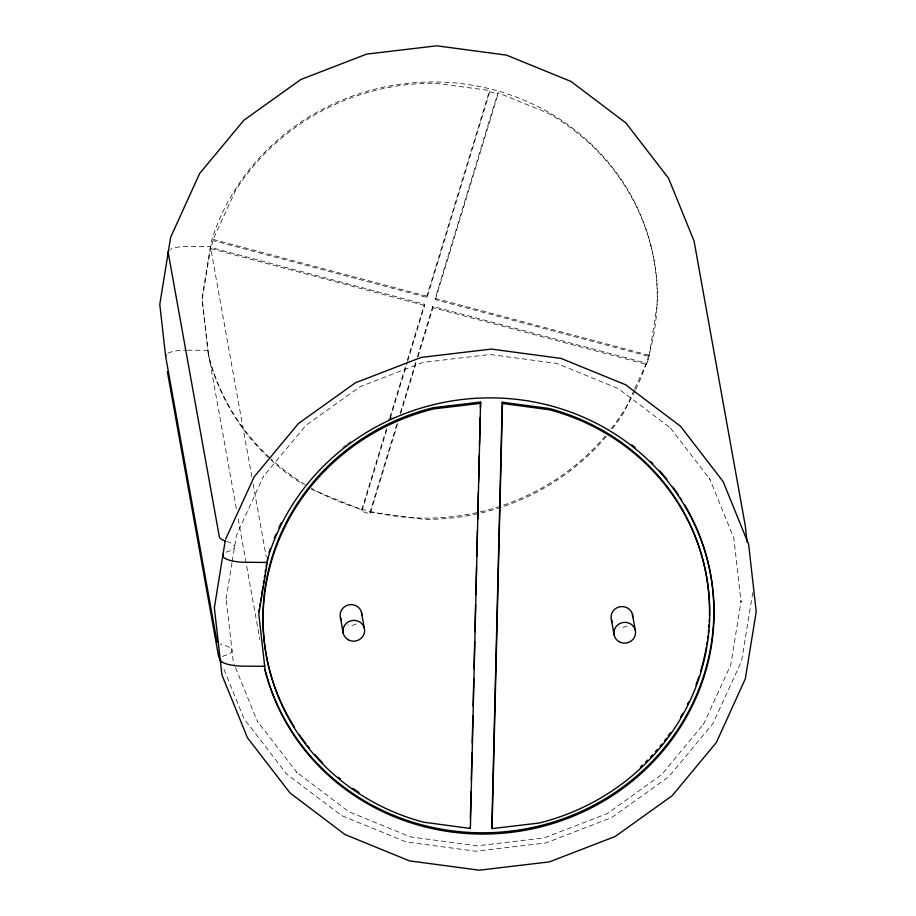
<?xml version="1.0" encoding="UTF-8"?>
<svg xmlns="http://www.w3.org/2000/svg" width="916" height="916" viewBox="0 0 916 916"><rect width="100%" height="100%" fill="white"/><g stroke="black" fill="none" stroke-linecap="round" stroke-linejoin="round"><path stroke-width="0.69" stroke-dasharray="4.58 3.44" d="M407.631 361.316L424.646 305.463L424.429 304.204L210.691 247.412L202.218 299.647L208.585 356.152A227.958 217.768 -10.2 0 0 302.864 484.255M424.646 305.463L210.909 248.671L213.13 239.408L235.389 190.826A227.958 217.768 -10.2 0 1 435.157 83.219L489.556 90.489L489.785 91.76L427.096 297.46L213.359 240.668M231.977 562.768L226.069 599.224L226.115 598.297L233.317 662.222L234.897 666.115M232.206 561.371L236.42 535.379L263.625 476.011L263.258 476.618L305.566 425.654L360.022 386.712L422.929 362.438L489.98 354.481L556.63 363.4L618.323 388.579L670.844 428.299L670.237 427.806L709.934 479.251L709.579 478.427L733.842 538.116L741.044 602.03L741.09 601.114L730.739 664.959L703.534 724.316L703.9 723.709L661.592 774.673L607.136 813.626L544.23 837.9L477.179 845.846L410.528 836.926L348.836 811.748L296.315 772.028L296.921 772.52L257.224 721.087L257.579 721.911L235.423 667.409M649.146 356.45L657.39 302.944A227.958 217.768 -10.2 0 0 548.237 113.252L497.88 92.699L435.192 298.398L435.409 299.669L649.146 356.45L646.707 364.465L432.97 307.673L432.741 306.413L646.478 363.194L646.707 364.465M752.815 592.652L741.513 661.226L712.992 723.48L668.737 776.791L611.762 817.53L545.959 842.926L475.816 851.239L406.097 841.918L341.565 815.572L286.616 774.02L244.057 718.808L223.309 667.764M397.681 423.467L370.282 513.372L365.965 512.788L361.957 511.162L361.728 509.891L386.644 428.161M389.964 417.261L405.742 365.495M407.402 360.045L424.429 304.204M427.096 297.46L426.867 296.189L489.556 90.489M361.957 511.162L387.285 428.07M390.193 418.532L407.219 362.679M370.282 513.372L370.053 512.113L397.04 423.558M400.361 412.669L415.727 362.267M417.387 356.816L432.741 306.413M400.59 413.929L416.368 362.163M418.028 356.713L432.97 307.673M435.409 299.669L498.109 93.97L497.88 92.699M634.181 390.044L624.22 411.776A227.958 217.768 -10.2 0 1 612.037 429.215M634.765 388.762L646.478 363.194M187.528 350.221L207.852 350.37L236.649 510.441M489.785 91.76L498.109 93.97M370.053 512.113L424.452 519.383A227.958 217.768 -10.2 0 0 606.644 435.924M213.13 239.408L426.867 296.189M435.192 298.398L648.929 355.19M311.383 489.35L361.728 509.891M650.795 245.179L651.024 246.45M210.691 247.412L210.909 248.671M251.843 476.858L210.405 246.519L188.73 246.358A21.709 6.298 1.4 0 0 170.525 249.381M253.114 483.877L266.258 556.962M238.171 518.868L259.915 639.734M635.67 389.506A227.958 217.768 -10.2 0 0 510.201 94.875A227.958 217.768 -10.2 0 0 211.138 241.996L201.989 298.387L208.585 356.152M635.051 390.788A227.958 217.768 -10.2 0 1 610.926 429.077M605.487 435.764A227.958 217.768 -10.2 0 1 311.154 488.079M305.051 484.484A227.958 217.768 -10.2 0 1 270.964 458.882M269.922 457.931A227.958 217.768 -10.2 0 1 208.367 354.893M222.542 656.52A21.709 6.298 1.4 0 1 225.76 655.238A24.343 7.065 1.4 0 0 223.951 645.219A21.709 6.298 1.4 0 1 220.275 643.879M167.971 353.233A21.709 6.298 1.4 0 1 186.177 350.21M342.859 447.477A227.958 217.768 -10.2 0 1 346.202 444.878M347.324 444.031A227.958 217.768 -10.2 0 1 350.748 441.501M388.35 419.299A227.958 217.768 -10.2 0 1 392.22 417.524M226.023 552.211A21.709 6.298 1.4 0 1 228.302 551.386A24.343 7.065 1.4 0 0 226.504 541.367M356.152 624.014A10.855 10.374 -10.2 0 1 347.908 624.998M627.082 625.983A10.855 10.374 -10.2 0 1 618.838 626.956"/><path stroke-width="1.37" d="M470.355 818.629L471.019 791.527M471.293 780.111L471.958 752.998M472.209 743.013L472.874 715.911M473.114 705.927L473.778 678.813M474.03 668.829L474.694 641.727M474.935 631.742L475.599 604.64M475.851 594.644L476.549 566.111M476.789 556.126L477.419 530.456M477.705 519.04L478.37 491.938M478.61 481.942L479.274 454.84M479.526 444.855L480.19 417.753M480.431 407.757L480.579 402.055L433.486 407.643A223.619 213.623 -10.2 0 0 294.551 727.441M480.797 403.315L433.715 408.902A223.619 213.623 -10.2 0 0 263.167 614.35A223.619 213.623 -10.2 0 0 423.57 822.19L470.366 828.453L480.579 402.055M502.254 402.216L491.812 827.343L492.041 828.602L539.135 823.026A223.619 213.623 -10.2 0 0 709.671 617.579A223.619 213.623 -10.2 0 0 549.279 409.738L502.472 403.475L502.254 402.216L549.05 408.479A223.619 213.623 -10.2 0 1 709.442 616.319M492.041 828.602L502.472 403.475M225.233 540.555L214.355 607.686L221.935 674.943L247.457 737.758L290.029 792.981L344.977 834.533L409.509 860.868L479.228 870.2L549.371 861.887L615.174 836.491L672.149 795.752L716.404 742.441L745.338 678.733L756.215 611.613L748.635 544.344L723.113 481.53L680.542 426.306L625.594 384.754L561.061 358.419L491.342 349.088L421.2 357.4L355.397 382.796L298.421 423.535L254.167 476.858L225.645 539.1M258.839 611.648L259.285 608.842M259.743 606.037L260.201 603.232M260.659 600.438L261.106 597.633M261.564 594.827L262.926 586.412M263.384 583.606L263.831 580.801M264.289 577.996L264.747 575.202M265.205 572.397L265.651 569.592M266.109 566.786L266.567 563.981M267.564 557.787L267.243 562.435L245.568 562.287A21.709 6.298 1.4 0 1 223.206 554.18M221.18 662.531L218.523 655.993L167.365 371.656M632.429 614.338L635.269 630.128M611.361 619.56L614.201 635.349M470.137 827.182L470.366 828.453M361.488 612.369L364.328 628.17M340.42 617.59L343.26 633.391M264.472 665.027L264.701 666.287L243.026 666.138A21.709 6.298 1.4 0 1 220.206 659.657M747.124 542.203L745.223 525.383L694.065 241.057L668.543 178.242L625.972 123.019L571.023 81.467L506.491 55.132L436.772 45.8L366.629 54.113L300.826 79.509L243.851 120.248L199.596 173.559L170.662 237.267L159.785 304.387L165.636 356.37L216.794 640.708A21.709 6.298 1.4 0 0 217.836 642.345M709.362 619.09A223.619 213.623 -10.2 0 1 709.236 621.872M709.076 624.655A223.619 213.623 -10.2 0 1 708.87 627.449M708.629 630.242A223.619 213.623 -10.2 0 1 708.354 633.048M708.034 635.841A223.619 213.623 -10.2 0 1 707.679 638.635M707.278 641.44A223.619 213.623 -10.2 0 1 706.854 644.223M706.373 647.017A223.619 213.623 -10.2 0 1 700.477 671.634M698.771 676.97A223.619 213.623 -10.2 0 1 695.931 684.939M688.614 701.942A223.619 213.623 -10.2 0 1 687.366 704.496M682.695 713.324A223.619 213.623 -10.2 0 1 680.577 717.022M670.604 732.525A223.619 213.623 -10.2 0 1 668.096 736.006M666.379 738.307A223.619 213.623 -10.2 0 1 664.627 740.597M661.947 743.987A223.619 213.623 -10.2 0 1 660.115 746.219M657.31 749.528A223.619 213.623 -10.2 0 1 655.409 751.692M652.513 754.91A223.619 213.623 -10.2 0 1 650.543 757.017M647.543 760.12A223.619 213.623 -10.2 0 1 645.505 762.158M642.425 765.158A223.619 213.623 -10.2 0 1 640.341 767.116M359.049 792.5A223.619 213.623 -10.2 0 1 353.095 788.493M340.477 779.024A223.619 213.623 -10.2 0 1 338.267 777.203M322.638 762.845A223.619 213.623 -10.2 0 1 314.921 754.589M309.413 748.097A223.619 213.623 -10.2 0 1 307.627 745.887M305.887 743.655A223.619 213.623 -10.2 0 1 299.2 734.495M684.573 504.693A227.958 217.768 -10.2 0 1 569.683 816.293A227.958 217.768 -10.2 0 1 264.976 669.55M269.006 552.68A227.958 217.768 -10.2 0 1 270.346 548.707M274.319 538.173A227.958 217.768 -10.2 0 1 275.968 534.257M278.876 527.788A227.958 217.768 -10.2 0 1 281.361 522.681M631.811 444.855A227.958 217.768 -10.2 0 1 635.154 447.523M650.91 461.653A227.958 217.768 -10.2 0 1 652.879 463.633M659.623 470.79A227.958 217.768 -10.2 0 1 666.94 479.366M672.985 487.186A227.958 217.768 -10.2 0 1 678.63 495.247M680.164 497.594A227.958 217.768 -10.2 0 1 681.664 499.941M165.636 356.37A21.709 6.298 1.4 0 1 166.082 354.744M225.153 540.955A21.709 6.298 1.4 0 1 219.348 536.856L168.189 252.518A21.709 6.298 1.4 0 1 168.636 250.892M341.439 620.109A10.855 10.374 -10.2 0 1 348.401 604.926A10.855 10.374 -10.2 0 1 361.797 615.06M612.38 622.067A10.855 10.374 -10.2 0 1 619.331 606.896A10.855 10.374 -10.2 0 1 632.727 617.029M267.976 557.924L258.839 614.315L265.205 670.821A227.958 217.768 -10.2 0 0 612.575 795.557A227.958 217.768 -10.2 0 0 621.346 438.26A227.958 217.768 -10.2 0 0 267.976 557.924M348.16 639.734A10.855 10.374 -10.2 0 0 364.637 630.861A10.855 10.374 -10.2 0 0 348.595 621.746A10.855 10.374 -10.2 0 0 348.16 639.734M619.09 641.692A10.855 10.374 -10.2 0 0 635.567 632.819A10.855 10.374 -10.2 0 0 619.537 623.704A10.855 10.374 -10.2 0 0 619.09 641.692"/></g></svg>
